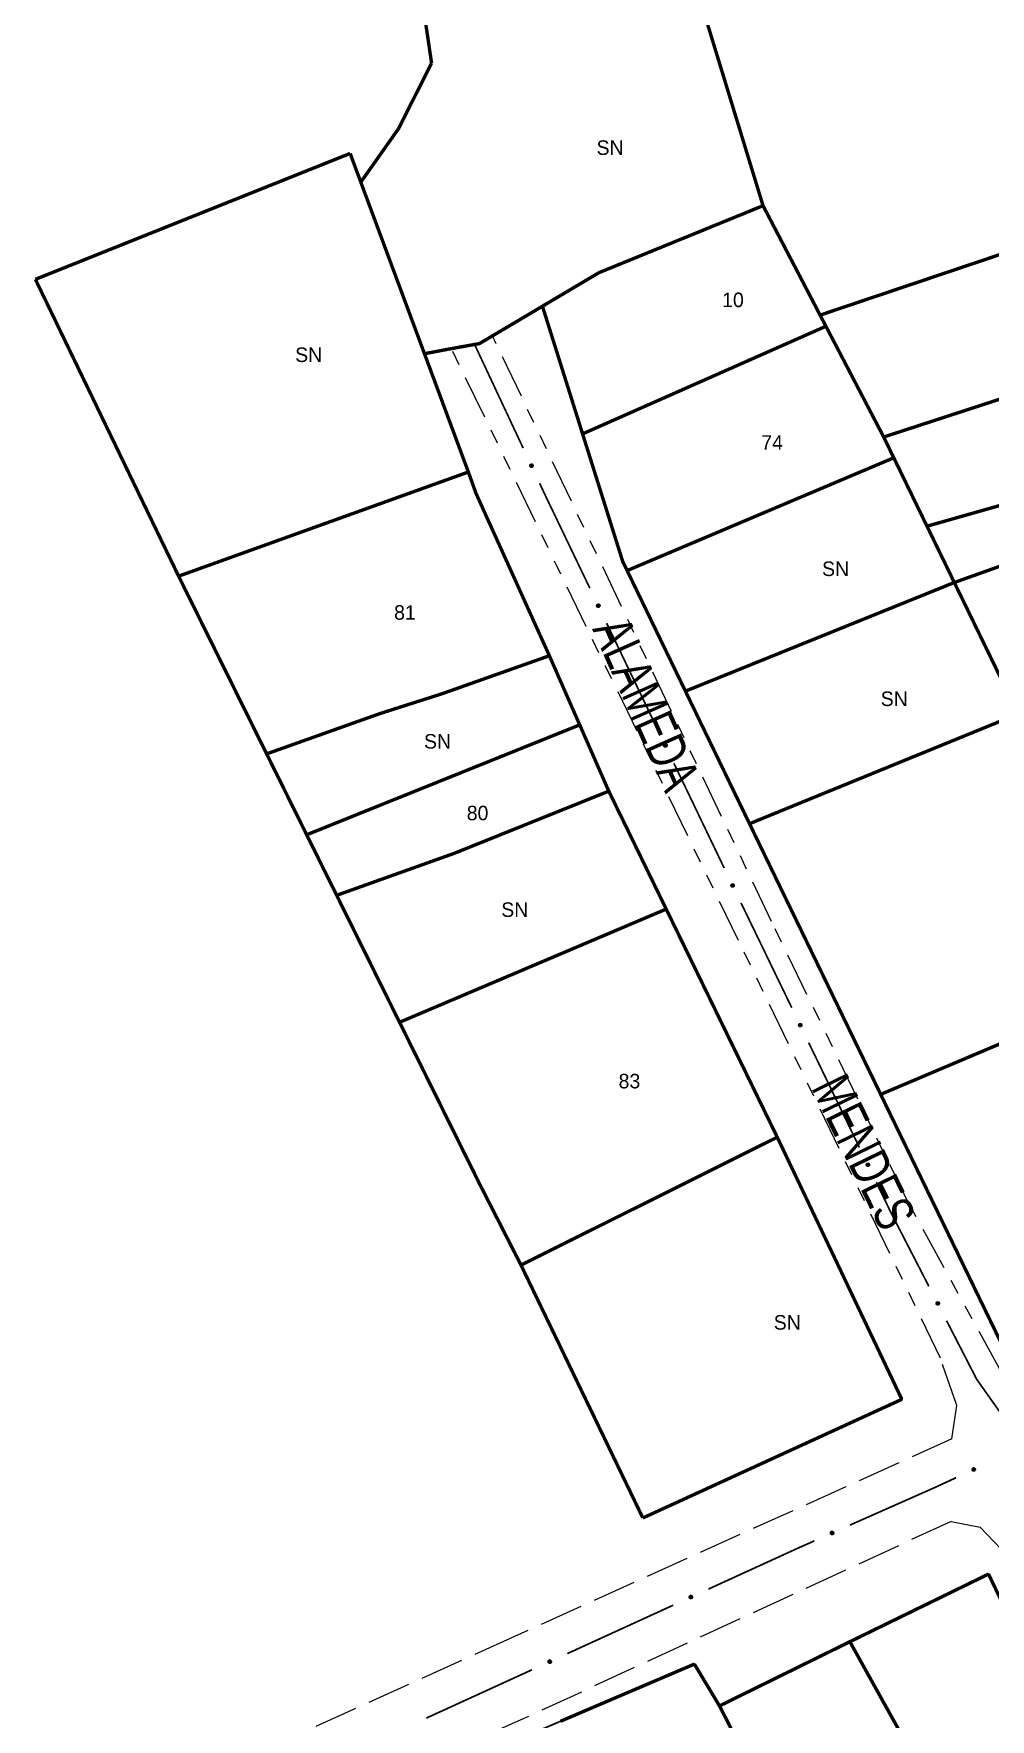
# Model space of a CAD drawing. Extents: x 205807 to 207855, y 4874692 to 4876446.
# Drawn here: x 206758.6 to 206857.2, y 4875606.6 to 4875780.4 of the extents above; entities that cross this region are included whole.
import ezdxf
from ezdxf.enums import TextEntityAlignment as Align

# ---------------------------------------------------------------- set-up
doc = ezdxf.new("R2010")
doc.units = 0
doc.header["$LTSCALE"] = 1.5
doc.header["$MEASUREMENT"] = 0
doc.linetypes.add('TRACO_11', pattern=[8, 3, -1, 3, -1])
doc.linetypes.add('TRACO_25', pattern=[8, 3, -1, 1, -1, 1, -1])
for name, color, linetype in [('CD_MALHA_LOTES', 7, 'CONTINUOUS'), ('RU-QUADRA', 210, 'CONTINUOUS'), ('SV-EIXO-RUA-N-PAV', 6, 'CONTINUOUS'), ('SV-EIXO-RUA-PAV', 20, 'CONTINUOUS'), ('SV-RUA-NAO-PAV', 7, 'CONTINUOUS'), ('SV-RUA-PAVIM', 7, 'CONTINUOUS'), ('SV-TXT-RUA-N-PAV', 7, 'CONTINUOUS'), ('Th_NmrPort', 1, 'CONTINUOUS')]:
    doc.layers.add(name, color=color, linetype=linetype)
doc.styles.add('ARIAL', font='ARIAL.SHX')

msp = doc.modelspace()

# ---------------------------------------------------------------- linework, layer by layer
at = {"layer": 'CD_MALHA_LOTES', "linetype": 'Continuous', "const_width": 0.35, "flags": 128}
for points in [[(206833.801451, 4875762.669067), (206825.300547, 4875790.468994)], [(206798.733315, 4875783.357299), (206799.62298, 4875777.370564)], [(206799.62298, 4875777.370564), (206796.218034, 4875770.617662), (206792.323626, 4875765.093589)], [(206791.224036, 4875768.056238), (206758.769953, 4875755.074605)], [(206792.323626, 4875765.093589), (206791.224036, 4875768.056238)], [(206798.888079, 4875747.406848), (206792.323626, 4875765.093589)], [(206816.883128, 4875755.762768), (206833.801451, 4875762.669067)], [(206839.685353, 4875751.38774), (206833.801451, 4875762.669067)], [(206869.921314, 4875761.569005), (206839.685353, 4875751.38774)], [(206811.052832, 4875752.303697), (206816.883128, 4875755.762768)], [(206758.769953, 4875755.074605), (206773.537188, 4875724.471359)], [(206801.674437, 4875747.935742), (206804.558179, 4875748.450467), (206805.910851, 4875749.252998), (206811.052832, 4875752.303697)], [(206811.052832, 4875752.303697), (206815.192871, 4875739.142452)], [(206815.192871, 4875739.142452), (206840.285121, 4875750.237791)], [(206840.285121, 4875750.237791), (206839.685353, 4875751.38774)], [(206846.241095, 4875738.818278), (206840.285121, 4875750.237791)], [(206798.888079, 4875747.406848), (206801.674437, 4875747.935742)], [(206803.4151, 4875735.209602), (206798.888079, 4875747.406848)], [(206846.241095, 4875738.818278), (206874.941583, 4875748.172305)], [(206815.192871, 4875739.142452), (206819.33132, 4875725.986263), (206819.78576, 4875725.046431)], [(206847.282031, 4875736.674913), (206846.241095, 4875738.818278)], [(206819.78576, 4875725.046431), (206847.282031, 4875736.674913)], [(206850.706717, 4875729.623233), (206847.282031, 4875736.674913)], [(206850.706717, 4875729.623233), (206879.156695, 4875737.703897)], [(206773.537188, 4875724.471359), (206803.4151, 4875735.209602)], [(206811.768884, 4875716.266752), (206804.202902, 4875733.008666), (206803.4151, 4875735.209602)], [(206853.525576, 4875723.818994), (206880.826208, 4875733.557592)], [(206853.525576, 4875723.818994), (206850.706717, 4875729.623233)], [(206773.537188, 4875724.471359), (206782.613124, 4875706.147074)], [(206819.78576, 4875725.046431), (206825.797252, 4875712.613985)], [(206825.797252, 4875712.613985), (206853.525576, 4875723.818994)], [(206860.108113, 4875710.265065), (206853.525576, 4875723.818994)], [(206782.613124, 4875706.147074), (206784.823272, 4875706.933354), (206794.296435, 4875710.303516), (206800.69898, 4875712.347518), (206811.768884, 4875716.266752)], [(206814.89734, 4875709.13685), (206811.768884, 4875716.266752)], [(206825.797252, 4875712.613985), (206832.405057, 4875698.948295)], [(206832.405057, 4875698.948295), (206860.108113, 4875710.265065)], [(206786.744002, 4875697.806845), (206814.89734, 4875709.13685)], [(206817.895103, 4875702.304801), (206814.89734, 4875709.13685)], [(206782.613124, 4875706.147074), (206783.840303, 4875703.669403), (206786.744002, 4875697.806845)], [(206801.964116, 4875695.895708), (206817.895103, 4875702.304801)], [(206823.815787, 4875690.144643), (206817.895103, 4875702.304801)], [(206832.405057, 4875698.948295), (206845.930246, 4875671.040503)], [(206786.744002, 4875697.806845), (206789.835081, 4875691.565967)], [(206789.835081, 4875691.565967), (206801.964116, 4875695.895708)], [(206789.835081, 4875691.565967), (206791.970963, 4875687.253627), (206796.318503, 4875678.475958)], [(206796.318503, 4875678.475958), (206823.815787, 4875690.144643)], [(206835.266629, 4875666.626408), (206823.815787, 4875690.144643)], [(206845.930246, 4875671.040503), (206873.662741, 4875682.788457)], [(206796.318503, 4875678.475958), (206804.587536, 4875661.780808), (206808.841579, 4875653.440923)], [(206845.930246, 4875671.040503), (206859.936331, 4875642.140435)], [(206821.656496, 4875659.835269), (206835.266629, 4875666.626408)], [(206848.114099, 4875639.598086), (206835.266629, 4875666.626408)], [(206808.841579, 4875653.440923), (206821.656496, 4875659.835269)], [(206808.841579, 4875653.440923), (206819.824405, 4875630.652606), (206821.40758, 4875627.367669)], [(206821.40758, 4875627.367669), (206848.114099, 4875639.598086)], [(206842.756206, 4875614.61033), (206857.05052, 4875621.580885)], [(206857.05052, 4875621.580885), (206842.756206, 4875614.61033)], [(206857.05052, 4875621.580885), (206865.532073, 4875603.900152)], [(206842.756206, 4875614.61033), (206829.310595, 4875607.989671)], [(206848.752311, 4875603.816473), (206842.756206, 4875614.61033)], [(206826.722383, 4875612.303357), (206812.918585, 4875606.407985)], [(206829.310595, 4875607.989671), (206826.722383, 4875612.303357)], [(206831.423776, 4875603.873753), (206829.310595, 4875607.989671)]]:
    msp.add_lwpolyline(points, dxfattribs=at)
at = {"layer": 'RU-QUADRA', "linetype": 'Continuous', "const_width": 0.18, "flags": 128}
msp.add_lwpolyline([(206859.936331, 4875642.140435), (206845.930246, 4875671.040503), (206832.405057, 4875698.948295), (206825.797252, 4875712.613985), (206819.78576, 4875725.046431), (206819.33132, 4875725.986263), (206815.192871, 4875739.142452), (206811.052832, 4875752.303697), (206805.910851, 4875749.252998), (206804.558179, 4875748.450467), (206801.674437, 4875747.935742), (206798.888079, 4875747.406848), (206803.4151, 4875735.209602), (206804.202902, 4875733.008666), (206811.768884, 4875716.266752), (206814.89734, 4875709.13685), (206817.895103, 4875702.304801), (206823.815787, 4875690.144643), (206835.266629, 4875666.626408), (206848.114099, 4875639.598086), (206821.40758, 4875627.367669)], dxfattribs=at)
msp.add_lwpolyline([(206865.532073, 4875603.900152), (206872.156787, 4875591.054143), (206879.009934, 4875578.033164), (206886.319958, 4875563.698665), (206890.546065, 4875556.160204), (206899.340937, 4875539.427104), (206905.280331, 4875528.690507), (206879.352592, 4875514.641556), (206881.294317, 4875511.329202), (206867.245366, 4875507.67419), (206851.597347, 4875504.476055), (206835.149794, 4875536.857174), (206833.836275, 4875536.286078), (206826.412032, 4875549.878153), (206819.558885, 4875563.356008), (206802.311799, 4875601.79074), (206807.223221, 4875603.960903), (206812.918585, 4875606.407985), (206826.722383, 4875612.303357), (206829.310595, 4875607.989671), (206842.756206, 4875614.61033), (206857.05052, 4875621.580885)], close=True, dxfattribs=at)
at = {"layer": 'SV-EIXO-RUA-N-PAV', "const_width": 0.18}
for points in [[(206803.976314, 4875748.53738), (206809.067012, 4875737.670698)], [(206810.763912, 4875734.04847), (206811.188136, 4875733.142913)], [(206811.188136, 4875733.142913), (206811.436502, 4875732.612748)], [(206811.436502, 4875732.612748), (206815.9443, 4875723.224327)], [(206817.675647, 4875719.618438), (206822.86969, 4875708.800771)], [(206824.601037, 4875705.194881), (206829.79508, 4875694.377214)], [(206831.533355, 4875690.774666), (206836.763057, 4875679.974193)], [(206838.506292, 4875676.374035), (206843.735994, 4875665.573563)], [(206845.479228, 4875661.973405), (206846.786654, 4875659.273287)], [(206846.786654, 4875659.273287), (206847.01586, 4875658.799926)], [(206847.01586, 4875658.799926), (206850.893595, 4875651.265141)], [(206852.723995, 4875647.708509), (206855.469596, 4875642.373561)], [(206855.469596, 4875642.373561), (206855.838967, 4875641.65584)], [(206855.838967, 4875641.65584), (206858.26091, 4875638.233292)]]:
    msp.add_lwpolyline(points, dxfattribs=at)
at = {"layer": 'SV-EIXO-RUA-N-PAV'}
for points in [[(206809.954193, 4875736.036394), (206810.000413, 4875736.020401), (206810.036866, 4875735.997204), (206810.061701, 4875735.969106), (206810.077174, 4875735.938555), (206810.089482, 4875735.905516), (206810.094542, 4875735.869468), (206810.091296, 4875735.828215), (206810.075579, 4875735.781738), (206810.049362, 4875735.745957), (206810.023118, 4875735.720135), (206809.992189, 4875735.702167), (206809.959893, 4875735.690748), (206809.922275, 4875735.68673), (206809.880501, 4875735.690427), (206809.834149, 4875735.707363), (206809.798567, 4875735.730349), (206809.775259, 4875735.758158), (206809.757392, 4875735.789366), (206809.745231, 4875735.823246), (206809.740467, 4875735.85866), (206809.744266, 4875735.900713), (206809.761588, 4875735.946241), (206809.784109, 4875735.981992), (206809.811582, 4875736.005684), (206809.842703, 4875736.022582), (206809.87569, 4875736.03533), (206809.911715, 4875736.041926), (206809.954193, 4875736.036394)], [(206816.847018, 4875721.598553), (206816.893388, 4875721.583002), (206816.930061, 4875721.560154), (206816.955163, 4875721.532294), (206816.970925, 4875721.501891), (206816.983548, 4875721.468971), (206816.988952, 4875721.432973), (206816.986099, 4875721.391691), (206816.970825, 4875721.345066), (206816.944951, 4875721.309037), (206816.918954, 4875721.282965), (206816.888198, 4875721.264704), (206816.856012, 4875721.252977), (206816.818434, 4875721.248601), (206816.776627, 4875721.2519), (206816.730115, 4875721.268393), (206816.694316, 4875721.291039), (206816.670744, 4875721.318624), (206816.65258, 4875721.349661), (206816.640096, 4875721.383424), (206816.634996, 4875721.418791), (206816.638394, 4875721.460878), (206816.655281, 4875721.506569), (206816.67746, 4875721.542533), (206816.704706, 4875721.566486), (206816.735664, 4875721.58368), (206816.768529, 4875721.596742), (206816.804489, 4875721.60368), (206816.847018, 4875721.598553)], [(206823.772408, 4875707.174997), (206823.818778, 4875707.159445), (206823.855451, 4875707.136597), (206823.880553, 4875707.108738), (206823.896315, 4875707.078335), (206823.908938, 4875707.045415), (206823.914341, 4875707.009417), (206823.911489, 4875706.968135), (206823.896215, 4875706.92151), (206823.87034, 4875706.88548), (206823.844343, 4875706.859409), (206823.813587, 4875706.841148), (206823.781402, 4875706.829421), (206823.743824, 4875706.825045), (206823.702016, 4875706.828344), (206823.655505, 4875706.844837), (206823.619706, 4875706.867483), (206823.596133, 4875706.895068), (206823.57797, 4875706.926104), (206823.565486, 4875706.959867), (206823.560386, 4875706.995234), (206823.563783, 4875707.037322), (206823.58067, 4875707.083013), (206823.602849, 4875707.118976), (206823.630096, 4875707.14293), (206823.661054, 4875707.160124), (206823.693919, 4875707.173185), (206823.729878, 4875707.180124), (206823.772408, 4875707.174997)], [(206830.698197, 4875692.752037), (206830.744618, 4875692.736638), (206830.781366, 4875692.713911), (206830.80656, 4875692.686134), (206830.822423, 4875692.655784), (206830.835154, 4875692.622905), (206830.840676, 4875692.586926), (206830.83796, 4875692.545634), (206830.82284, 4875692.498959), (206830.797085, 4875692.462845), (206830.771174, 4875692.436688), (206830.740478, 4875692.418325), (206830.708332, 4875692.406492), (206830.670768, 4875692.401992), (206830.62895, 4875692.405153), (206830.582384, 4875692.421493), (206830.546511, 4875692.444021), (206830.522847, 4875692.471528), (206830.504582, 4875692.502504), (206830.491987, 4875692.536226), (206830.486769, 4875692.571575), (206830.490028, 4875692.613674), (206830.506765, 4875692.659421), (206830.528825, 4875692.695457), (206830.555992, 4875692.7195), (206830.586893, 4875692.736796), (206830.619715, 4875692.749966), (206830.655651, 4875692.757023), (206830.698197, 4875692.752037)], [(206837.671134, 4875678.351406), (206837.717555, 4875678.336008), (206837.754303, 4875678.313281), (206837.779497, 4875678.285504), (206837.79536, 4875678.255153), (206837.808091, 4875678.222275), (206837.813613, 4875678.186295), (206837.810897, 4875678.145004), (206837.795777, 4875678.098329), (206837.770021, 4875678.062214), (206837.744111, 4875678.036058), (206837.713415, 4875678.017695), (206837.681268, 4875678.005862), (206837.643705, 4875678.001362), (206837.601887, 4875678.004523), (206837.555321, 4875678.020863), (206837.519447, 4875678.04339), (206837.495784, 4875678.070897), (206837.477519, 4875678.101874), (206837.464923, 4875678.135595), (206837.459706, 4875678.170945), (206837.462965, 4875678.213044), (206837.479701, 4875678.25879), (206837.501762, 4875678.294827), (206837.528929, 4875678.31887), (206837.55983, 4875678.336166), (206837.592651, 4875678.349336), (206837.628588, 4875678.356393), (206837.671134, 4875678.351406)], [(206844.644071, 4875663.950776), (206844.690492, 4875663.935377), (206844.72724, 4875663.912651), (206844.752434, 4875663.884874), (206844.768296, 4875663.854523), (206844.781028, 4875663.821645), (206844.78655, 4875663.785665), (206844.783834, 4875663.744374), (206844.768714, 4875663.697699), (206844.742958, 4875663.661584), (206844.717047, 4875663.635427), (206844.686352, 4875663.617064), (206844.654205, 4875663.605232), (206844.616642, 4875663.600731), (206844.574824, 4875663.603893), (206844.528258, 4875663.620232), (206844.492384, 4875663.64276), (206844.468721, 4875663.670267), (206844.450455, 4875663.701243), (206844.43786, 4875663.734965), (206844.432643, 4875663.770315), (206844.435902, 4875663.812413), (206844.452638, 4875663.85816), (206844.474698, 4875663.894196), (206844.501866, 4875663.918239), (206844.532767, 4875663.935535), (206844.565588, 4875663.948706), (206844.601525, 4875663.955762), (206844.644071, 4875663.950776)], [(206851.840926, 4875649.664953), (206851.887708, 4875649.650689), (206851.924999, 4875649.628864), (206851.950862, 4875649.601709), (206851.967459, 4875649.571754), (206851.980987, 4875649.539196), (206851.987384, 4875649.503361), (206851.985674, 4875649.462016), (206851.971695, 4875649.414986), (206851.946827, 4875649.378255), (206851.921561, 4875649.351475), (206851.891322, 4875649.33237), (206851.859473, 4875649.319758), (206851.82203, 4875649.314344), (206851.780148, 4875649.316486), (206851.733198, 4875649.331687), (206851.696786, 4875649.353334), (206851.67246, 4875649.380256), (206851.653445, 4875649.410779), (206851.640033, 4875649.444183), (206851.633956, 4875649.479396), (206851.636188, 4875649.521561), (206851.651805, 4875649.567702), (206851.672981, 4875649.604265), (206851.699555, 4875649.628962), (206851.730026, 4875649.647006), (206851.762517, 4875649.660971), (206851.798271, 4875649.668902), (206851.840926, 4875649.664953)]]:
    msp.add_lwpolyline(points, close=True, dxfattribs=at)
for points in [[(206809.740467, 4875735.85866), (206809.834149, 4875735.707363)], [(206809.744266, 4875735.900713), (206809.880501, 4875735.690427)], [(206809.745231, 4875735.823246), (206809.798567, 4875735.730349)], [(206809.745265, 4875735.837293), (206809.813193, 4875735.724459)], [(206809.746857, 4875735.875709), (206809.853613, 4875735.705723)], [(206809.755941, 4875735.920649), (206809.899633, 4875735.691118)], [(206809.761588, 4875735.946241), (206809.922275, 4875735.68673)], [(206809.772862, 4875735.961726), (206809.938127, 4875735.692577)], [(206809.784109, 4875735.981992), (206809.959893, 4875735.690748)], [(206809.798621, 4875735.990369), (206809.974307, 4875735.698977)], [(206809.811582, 4875736.005684), (206809.992189, 4875735.702167)], [(206809.827854, 4875736.011598), (206810.004541, 4875735.711635)], [(206809.842703, 4875736.022582), (206810.023118, 4875735.720135)], [(206809.861795, 4875736.025991), (206810.035744, 4875735.738307)], [(206809.87569, 4875736.03533), (206810.049362, 4875735.745957)], [(206809.895581, 4875736.034285), (206810.060925, 4875735.768185)], [(206809.911715, 4875736.041926), (206810.075579, 4875735.781738)], [(206809.931682, 4875736.037635), (206810.080239, 4875735.80737)], [(206809.954193, 4875736.036394), (206810.091296, 4875735.828215)], [(206809.979015, 4875736.026659), (206810.0894, 4875735.85536)], [(206810.000413, 4875736.020401), (206810.094542, 4875735.869468)], [(206810.02125, 4875736.007267), (206810.087363, 4875735.89509)], [(206810.036866, 4875735.997204), (206810.089482, 4875735.905516)], [(206816.634996, 4875721.418791), (206816.730115, 4875721.268393)], [(206816.638394, 4875721.460878), (206816.776627, 4875721.2519)], [(206816.639998, 4875721.39747), (206816.708997, 4875721.285288)], [(206816.640096, 4875721.383424), (206816.694316, 4875721.291039)], [(206816.641223, 4875721.4359), (206816.749594, 4875721.266939)], [(206816.649878, 4875721.480924), (206816.795751, 4875721.252774)], [(206816.655281, 4875721.506569), (206816.818434, 4875721.248601)], [(206816.666406, 4875721.522161), (206816.83423, 4875721.254599)], [(206816.67746, 4875721.542533), (206816.856012, 4875721.252977)], [(206816.691892, 4875721.551048), (206816.870346, 4875721.261344)], [(206816.704706, 4875721.566486), (206816.888198, 4875721.264704)], [(206816.720921, 4875721.572554), (206816.900459, 4875721.274289)], [(206816.735664, 4875721.58368), (206816.918954, 4875721.282965)], [(206816.754724, 4875721.587271), (206816.931406, 4875721.301257)], [(206816.768529, 4875721.596742), (206816.944951, 4875721.309037)], [(206816.788429, 4875721.595886), (206816.956301, 4875721.331374)], [(206816.804489, 4875721.60368), (206816.970825, 4875721.345066)], [(206816.824496, 4875721.59958), (206816.975241, 4875721.370741)], [(206816.847018, 4875721.598553), (206816.986099, 4875721.391691)], [(206816.871932, 4875721.589056), (206816.983945, 4875721.418816)], [(206816.893388, 4875721.583002), (206816.988952, 4875721.432973)], [(206816.91435, 4875721.570067), (206816.981529, 4875721.458525)], [(206816.930061, 4875721.560154), (206816.983548, 4875721.468971)], [(206823.560386, 4875706.995234), (206823.655505, 4875706.844837)], [(206823.563783, 4875707.037322), (206823.702016, 4875706.828344)], [(206823.565387, 4875706.973914), (206823.634387, 4875706.861732)], [(206823.565486, 4875706.959867), (206823.619706, 4875706.867483)], [(206823.566613, 4875707.012344), (206823.674984, 4875706.843383)], [(206823.575268, 4875707.057368), (206823.721141, 4875706.829217)], [(206823.58067, 4875707.083013), (206823.743824, 4875706.825045)], [(206823.591796, 4875707.098605), (206823.75962, 4875706.831042)], [(206823.602849, 4875707.118976), (206823.781402, 4875706.829421)], [(206823.617282, 4875707.127491), (206823.795736, 4875706.837788)], [(206823.630096, 4875707.14293), (206823.813587, 4875706.841148)], [(206823.646311, 4875707.148998), (206823.825849, 4875706.850733)], [(206823.661054, 4875707.160124), (206823.844343, 4875706.859409)], [(206823.680113, 4875707.163714), (206823.856796, 4875706.877701)], [(206823.693919, 4875707.173185), (206823.87034, 4875706.88548)], [(206823.713818, 4875707.172329), (206823.881691, 4875706.907818)], [(206823.729878, 4875707.180124), (206823.896215, 4875706.92151)], [(206823.749886, 4875707.176024), (206823.900631, 4875706.947185)], [(206823.772408, 4875707.174997), (206823.911489, 4875706.968135)], [(206823.797322, 4875707.1655), (206823.909334, 4875706.99526)], [(206823.818778, 4875707.159445), (206823.914341, 4875707.009417)], [(206823.839739, 4875707.146511), (206823.906919, 4875707.034969)], [(206823.855451, 4875707.136597), (206823.908938, 4875707.045415)], [(206830.486769, 4875692.571575), (206830.582384, 4875692.421493)], [(206830.490028, 4875692.613674), (206830.62895, 4875692.405153)], [(206830.491841, 4875692.550271), (206830.561211, 4875692.438318)], [(206830.491987, 4875692.536226), (206830.546511, 4875692.444021)], [(206830.49294, 4875692.588705), (206830.601868, 4875692.420103)], [(206830.501447, 4875692.633758), (206830.648072, 4875692.40609)], [(206830.506765, 4875692.659421), (206830.670768, 4875692.401992)], [(206830.517839, 4875692.675049), (206830.686544, 4875692.408042)], [(206830.528825, 4875692.695457), (206830.708332, 4875692.406492)], [(206830.543229, 4875692.70402), (206830.722638, 4875692.414906)], [(206830.555992, 4875692.7195), (206830.740478, 4875692.418325)], [(206830.572187, 4875692.725622), (206830.752708, 4875692.42795)], [(206830.586893, 4875692.736796), (206830.771174, 4875692.436688)], [(206830.605941, 4875692.74045), (206830.783566, 4875692.455021)], [(206830.619715, 4875692.749966), (206830.797085, 4875692.462845)], [(206830.639617, 4875692.749176), (206830.808361, 4875692.48522)], [(206830.655651, 4875692.757023), (206830.82284, 4875692.498959)], [(206830.675672, 4875692.752989), (206830.827171, 4875692.524649)], [(206830.698197, 4875692.752037), (206830.83796, 4875692.545634)], [(206830.723142, 4875692.742621), (206830.835716, 4875692.572753)], [(206830.744618, 4875692.736638), (206830.840676, 4875692.586926)], [(206830.765623, 4875692.723773), (206830.833169, 4875692.612453)], [(206830.781366, 4875692.713911), (206830.835154, 4875692.622905)], [(206837.459706, 4875678.170945), (206837.555321, 4875678.020863)], [(206837.462965, 4875678.213044), (206837.601887, 4875678.004523)], [(206837.464778, 4875678.149641), (206837.534148, 4875678.037688)], [(206837.464923, 4875678.135595), (206837.519447, 4875678.04339)], [(206837.465877, 4875678.188075), (206837.574805, 4875678.019473)], [(206837.474383, 4875678.233128), (206837.621009, 4875678.005459)], [(206837.479701, 4875678.25879), (206837.643705, 4875678.001362)], [(206837.490776, 4875678.274418), (206837.659481, 4875678.007411)], [(206837.501762, 4875678.294827), (206837.681268, 4875678.005862)], [(206837.516166, 4875678.303389), (206837.695575, 4875678.014276)], [(206837.528929, 4875678.31887), (206837.713415, 4875678.017695)], [(206837.545123, 4875678.324991), (206837.725645, 4875678.02732)], [(206837.55983, 4875678.336166), (206837.744111, 4875678.036058)], [(206837.578877, 4875678.339819), (206837.756503, 4875678.05439)], [(206837.592651, 4875678.349336), (206837.770021, 4875678.062214)], [(206837.612554, 4875678.348545), (206837.781298, 4875678.084589)], [(206837.628588, 4875678.356393), (206837.795777, 4875678.098329)], [(206837.648609, 4875678.352359), (206837.800108, 4875678.124019)], [(206837.671134, 4875678.351406), (206837.810897, 4875678.145004)], [(206837.696079, 4875678.341991), (206837.808653, 4875678.172122)], [(206837.717555, 4875678.336008), (206837.813613, 4875678.186295)], [(206837.738559, 4875678.323143), (206837.806106, 4875678.211823)], [(206837.754303, 4875678.313281), (206837.808091, 4875678.222275)], [(206844.432643, 4875663.770315), (206844.528258, 4875663.620232)], [(206844.435902, 4875663.812413), (206844.574824, 4875663.603893)], [(206844.437715, 4875663.749011), (206844.507085, 4875663.637058)], [(206844.43786, 4875663.734965), (206844.492384, 4875663.64276)], [(206844.438814, 4875663.787445), (206844.547742, 4875663.618843)], [(206844.44732, 4875663.832497), (206844.593945, 4875663.604829)], [(206844.452638, 4875663.85816), (206844.616642, 4875663.600731)], [(206844.463712, 4875663.873788), (206844.632418, 4875663.606781)], [(206844.474698, 4875663.894196), (206844.654205, 4875663.605232)], [(206844.489102, 4875663.902759), (206844.668512, 4875663.613646)], [(206844.501866, 4875663.918239), (206844.686352, 4875663.617064)], [(206844.51806, 4875663.924361), (206844.698581, 4875663.62669)], [(206844.532767, 4875663.935535), (206844.717047, 4875663.635427)], [(206844.551814, 4875663.939189), (206844.72944, 4875663.65376)], [(206844.565588, 4875663.948706), (206844.742958, 4875663.661584)], [(206844.585491, 4875663.947915), (206844.754235, 4875663.683959)], [(206844.601525, 4875663.955762), (206844.768714, 4875663.697699)], [(206844.621546, 4875663.951729), (206844.773045, 4875663.723388)], [(206844.644071, 4875663.950776), (206844.783834, 4875663.744374)], [(206844.669016, 4875663.941361), (206844.78159, 4875663.771492)], [(206844.690492, 4875663.935377), (206844.78655, 4875663.785665)], [(206844.711496, 4875663.922512), (206844.779043, 4875663.811193)], [(206844.72724, 4875663.912651), (206844.781028, 4875663.821645)], [(206851.636188, 4875649.521561), (206851.780148, 4875649.316486)], [(206851.647114, 4875649.541917), (206851.799241, 4875649.317888)], [(206851.651805, 4875649.567702), (206851.82203, 4875649.314344)], [(206851.662496, 4875649.583595), (206851.837654, 4875649.320776)], [(206851.672981, 4875649.604265), (206851.859473, 4875649.319758)], [(206851.687173, 4875649.613176), (206851.87357, 4875649.328518)], [(206851.699555, 4875649.628962), (206851.891322, 4875649.33237)], [(206851.715596, 4875649.635477), (206851.903313, 4875649.34229)], [(206851.730026, 4875649.647006), (206851.921561, 4875649.351475)], [(206851.748979, 4875649.651122), (206851.933503, 4875649.370104)], [(206851.762517, 4875649.660971), (206851.946827, 4875649.378255)], [(206851.782433, 4875649.660666), (206851.957556, 4875649.400898)], [(206851.798271, 4875649.668902), (206851.971695, 4875649.414986)], [(206851.818384, 4875649.665357), (206851.975399, 4875649.440774)], [(206851.840926, 4875649.664953), (206851.985674, 4875649.462016)], [(206851.866093, 4875649.656148), (206851.98277, 4875649.489071)], [(206851.887708, 4875649.650689), (206851.987384, 4875649.503361)], [(206851.909019, 4875649.63834), (206851.979257, 4875649.528698)], [(206851.924999, 4875649.628864), (206851.980987, 4875649.539196)], [(206851.633956, 4875649.479396), (206851.733198, 4875649.331687)], [(206851.639545, 4875649.458222), (206851.711621, 4875649.347991)], [(206851.639708, 4875649.496671), (206851.75271, 4875649.330772)], [(206851.640033, 4875649.444183), (206851.696786, 4875649.353334)]]:
    msp.add_lwpolyline(points, dxfattribs=at)
at = {"layer": 'SV-EIXO-RUA-PAV'}
for points in [[(206855.696187, 4875632.326283), (206855.680051, 4875632.280113), (206855.656742, 4875632.243731), (206855.628568, 4875632.218983), (206855.597968, 4875632.203605), (206855.564892, 4875632.191399), (206855.528828, 4875632.18645), (206855.487586, 4875632.189823), (206855.441157, 4875632.205684), (206855.405457, 4875632.232012), (206855.379716, 4875632.258335), (206855.361844, 4875632.289319), (206855.350525, 4875632.32165), (206855.346623, 4875632.359281), (206855.35045, 4875632.401043), (206855.367528, 4875632.447343), (206855.390624, 4875632.482853), (206855.418505, 4875632.506076), (206855.449768, 4875632.523846), (206855.483685, 4875632.535903), (206855.519114, 4875632.540556), (206855.561155, 4875632.536628), (206855.60663, 4875632.519166), (206855.64231, 4875632.496534), (206855.665918, 4875632.468988), (206855.68272, 4875632.437815), (206855.695366, 4875632.404789), (206855.70185, 4875632.368744), (206855.696187, 4875632.326283)], [(206841.09778, 4875625.77391), (206841.080811, 4875625.728039), (206841.056847, 4875625.692086), (206841.028229, 4875625.667852), (206840.997356, 4875625.653032), (206840.964063, 4875625.641427), (206840.927916, 4875625.637132), (206840.886741, 4875625.641252), (206840.840608, 4875625.657952), (206840.805391, 4875625.684921), (206840.780131, 4875625.711707), (206840.762823, 4875625.74301), (206840.752092, 4875625.775541), (206840.748872, 4875625.813236), (206840.753455, 4875625.854922), (206840.77137, 4875625.900905), (206840.795105, 4875625.935991), (206840.823402, 4875625.958704), (206840.854981, 4875625.975905), (206840.889112, 4875625.987345), (206840.924619, 4875625.991357), (206840.966582, 4875625.986667), (206841.011733, 4875625.968384), (206841.046998, 4875625.94511), (206841.070102, 4875625.91714), (206841.086336, 4875625.885668), (206841.098382, 4875625.852418), (206841.104212, 4875625.816261), (206841.09778, 4875625.77391)], [(206826.52911, 4875619.162944), (206826.512692, 4875619.116874), (206826.48916, 4875619.080636), (206826.460835, 4875619.05606), (206826.430142, 4875619.040871), (206826.396991, 4875619.028867), (206826.360898, 4875619.02414), (206826.319677, 4875619.027766), (206826.273346, 4875619.043911), (206826.237808, 4875619.070457), (206826.212229, 4875619.096938), (206826.194547, 4875619.128031), (206826.183426, 4875619.16043), (206826.179755, 4875619.198084), (206826.183838, 4875619.239822), (206826.2012, 4875619.286016), (206826.224513, 4875619.321385), (206826.252535, 4875619.344436), (206826.283907, 4875619.362014), (206826.317898, 4875619.373862), (206826.353354, 4875619.378299), (206826.39537, 4875619.374113), (206826.440737, 4875619.356372), (206826.476278, 4875619.333523), (206826.499716, 4875619.305832), (206826.516327, 4875619.274557), (206826.52877, 4875619.241453), (206826.535033, 4875619.20537), (206826.52911, 4875619.162944)], [(206811.978251, 4875612.509185), (206811.961833, 4875612.463115), (206811.938301, 4875612.426877), (206811.909976, 4875612.402302), (206811.879283, 4875612.387112), (206811.846132, 4875612.375109), (206811.810039, 4875612.370381), (206811.768818, 4875612.374007), (206811.722487, 4875612.390153), (206811.686949, 4875612.416698), (206811.66137, 4875612.443179), (206811.643688, 4875612.474272), (206811.632567, 4875612.506672), (206811.628896, 4875612.544325), (206811.632979, 4875612.586064), (206811.650341, 4875612.632258), (206811.673654, 4875612.667626), (206811.701676, 4875612.690677), (206811.733048, 4875612.708255), (206811.767039, 4875612.720104), (206811.802495, 4875612.724541), (206811.844511, 4875612.720354), (206811.889878, 4875612.702614), (206811.925419, 4875612.679764), (206811.948857, 4875612.652073), (206811.965468, 4875612.620798), (206811.977911, 4875612.587695), (206811.984174, 4875612.551611), (206811.978251, 4875612.509185)]]:
    msp.add_lwpolyline(points, close=True, dxfattribs=at)
for points in [[(206855.60663, 4875632.519166), (206855.346623, 4875632.359281)], [(206855.561155, 4875632.536628), (206855.35045, 4875632.401043)], [(206855.64231, 4875632.496534), (206855.350525, 4875632.32165)], [(206855.581055, 4875632.524891), (206855.351081, 4875632.381909)], [(206855.62208, 4875632.507844), (206855.352421, 4875632.34341)], [(206855.650643, 4875632.481996), (206855.35871, 4875632.307211)], [(206855.665918, 4875632.468988), (206855.361844, 4875632.289319)], [(206855.536143, 4875632.534114), (206855.365829, 4875632.427883)], [(206855.519114, 4875632.540556), (206855.367528, 4875632.447343)], [(206855.671781, 4875632.452698), (206855.371274, 4875632.276938)], [(206855.68272, 4875632.437815), (206855.379716, 4875632.258335)], [(206855.497732, 4875632.535824), (206855.384689, 4875632.468246)], [(206855.483685, 4875632.535903), (206855.390624, 4875632.482853)], [(206855.68607, 4875632.418712), (206855.397849, 4875632.245653)], [(206855.695366, 4875632.404789), (206855.405457, 4875632.232012)], [(206855.694259, 4875632.384901), (206855.42765, 4875632.22038)], [(206855.70185, 4875632.368744), (206855.441157, 4875632.205684)], [(206855.697498, 4875632.34879), (206855.466775, 4875632.200945)], [(206855.696187, 4875632.326283), (206855.487586, 4875632.189823)], [(206855.686376, 4875632.301491), (206855.514736, 4875632.191635)], [(206855.680051, 4875632.280113), (206855.528828, 4875632.18645)], [(206855.666853, 4875632.259316), (206855.554472, 4875632.19355)], [(206855.656742, 4875632.243731), (206855.564892, 4875632.191399)], [(206841.011733, 4875625.968384), (206840.748872, 4875625.813236)], [(206841.046998, 4875625.94511), (206840.752092, 4875625.775541)], [(206840.966582, 4875625.986667), (206840.753455, 4875625.854922)], [(206840.986266, 4875625.974572), (206840.75374, 4875625.835779)], [(206841.026975, 4875625.956784), (206840.754381, 4875625.797263)], [(206841.055065, 4875625.930423), (206840.760014, 4875625.760956)], [(206841.070102, 4875625.91714), (206840.762823, 4875625.74301)], [(206840.941529, 4875625.984606), (206840.769318, 4875625.881479)], [(206840.924619, 4875625.991357), (206840.77137, 4875625.900905)], [(206841.075669, 4875625.900746), (206840.772027, 4875625.73046)], [(206841.086336, 4875625.885668), (206840.780131, 4875625.711707)], [(206840.903155, 4875625.987012), (206840.788906, 4875625.921493)], [(206840.889112, 4875625.987345), (206840.795105, 4875625.935991)], [(206841.08934, 4875625.866507), (206840.798031, 4875625.698698)], [(206841.098382, 4875625.852418), (206840.805391, 4875625.684921)], [(206841.096915, 4875625.832553), (206840.827369, 4875625.67289)], [(206841.104212, 4875625.816261), (206840.840608, 4875625.657952)], [(206841.099499, 4875625.796389), (206840.866135, 4875625.652749)], [(206841.09778, 4875625.77391), (206840.886741, 4875625.641252)], [(206841.087522, 4875625.749299), (206840.91392, 4875625.642572)], [(206841.080811, 4875625.728039), (206840.927916, 4875625.637132)], [(206841.067239, 4875625.707485), (206840.953685, 4875625.643766)], [(206841.056847, 4875625.692086), (206840.964063, 4875625.641427)], [(206826.440737, 4875619.356372), (206826.179755, 4875619.198084)], [(206826.476278, 4875619.333523), (206826.183426, 4875619.16043)], [(206826.39537, 4875619.374113), (206826.183838, 4875619.239822)], [(206826.415198, 4875619.362255), (206826.184352, 4875619.220684)], [(206826.456117, 4875619.344956), (206826.185456, 4875619.182178)], [(206826.484521, 4875619.318934), (206826.191523, 4875619.145942)], [(206826.499716, 4875619.305832), (206826.194547, 4875619.128031)], [(206826.370344, 4875619.371752), (206826.199381, 4875619.266568)], [(206826.353354, 4875619.378299), (206826.2012, 4875619.286016)], [(206826.50548, 4875619.289506), (206826.203901, 4875619.115592)], [(206826.516327, 4875619.274557), (206826.212229, 4875619.096938)], [(206826.331943, 4875619.373698), (206826.218488, 4875619.306813)], [(206826.317898, 4875619.373862), (206826.224513, 4875619.321385)], [(206826.51956, 4875619.255434), (206826.230284, 4875619.084144)], [(206826.52877, 4875619.241453), (206826.237808, 4875619.070457)], [(206826.527541, 4875619.221573), (206826.259929, 4875619.058689)], [(206826.535033, 4875619.20537), (206826.273346, 4875619.043911)], [(206826.530559, 4875619.185443), (206826.298934, 4875619.039015)], [(206826.52911, 4875619.162944), (206826.319677, 4875619.027766)], [(206826.519147, 4875619.138213), (206826.346838, 4875619.029411)], [(206826.512692, 4875619.116874), (206826.360898, 4875619.02414)], [(206826.499367, 4875619.096158), (206826.386585, 4875619.031082)], [(206826.48916, 4875619.080636), (206826.396991, 4875619.028867)], [(206811.889878, 4875612.702614), (206811.628896, 4875612.544325)], [(206811.925419, 4875612.679764), (206811.632567, 4875612.506672)], [(206811.844511, 4875612.720354), (206811.632979, 4875612.586064)], [(206811.864339, 4875612.708496), (206811.633493, 4875612.566926)], [(206811.905258, 4875612.691197), (206811.634597, 4875612.52842)], [(206811.933662, 4875612.665175), (206811.640664, 4875612.492183)], [(206811.948857, 4875612.652073), (206811.643688, 4875612.474272)], [(206811.819485, 4875612.717994), (206811.648522, 4875612.612809)], [(206811.802495, 4875612.724541), (206811.650341, 4875612.632258)], [(206811.954621, 4875612.635748), (206811.653042, 4875612.461833)], [(206811.965468, 4875612.620798), (206811.66137, 4875612.443179)], [(206811.781084, 4875612.719939), (206811.667629, 4875612.653055)], [(206811.767039, 4875612.720104), (206811.673654, 4875612.667626)], [(206811.968701, 4875612.601675), (206811.679425, 4875612.430386)], [(206811.977911, 4875612.587695), (206811.686949, 4875612.416698)], [(206811.976682, 4875612.567815), (206811.70907, 4875612.404931)], [(206811.984174, 4875612.551611), (206811.722487, 4875612.390153)], [(206811.9797, 4875612.531684), (206811.748075, 4875612.385256)], [(206811.978251, 4875612.509185), (206811.768818, 4875612.374007)], [(206811.968288, 4875612.484454), (206811.795979, 4875612.375653)], [(206811.961833, 4875612.463115), (206811.810039, 4875612.370381)], [(206811.948508, 4875612.4424), (206811.835726, 4875612.377324)], [(206811.938301, 4875612.426877), (206811.846132, 4875612.375109)]]:
    msp.add_lwpolyline(points, dxfattribs=at)
at = {"layer": 'SV-EIXO-RUA-PAV', "const_width": 0.18}
for points in [[(206851.652412, 4875630.568496), (206842.750531, 4875626.626234)], [(206851.892046, 4875630.679856), (206851.652412, 4875630.568496)], [(206853.705772, 4875631.522708), (206851.892046, 4875630.679856)], [(206837.519906, 4875624.309815), (206828.171522, 4875620.035023)], [(206838.178784, 4875624.601603), (206837.519906, 4875624.309815)], [(206839.093133, 4875625.006529), (206838.178784, 4875624.601603)], [(206824.533807, 4875618.371584), (206813.620663, 4875613.381265)], [(206809.982948, 4875611.717825), (206799.069804, 4875606.727506)]]:
    msp.add_lwpolyline(points, dxfattribs=at)
at = {"layer": 'SV-RUA-NAO-PAV', "linetype": 'TRACO_25'}
for points in [[(206866.788131, 4875641.633058, 5.305535), (206863.643193, 4875641.415176, 5.133418), (206860.679761, 4875641.631654, 5.133418), (206858.255337, 4875642.639359, 5.010478), (206848.826586, 4875659.770431, 4.985889), (206834.687067, 4875688.85711, 4.026952), (206805.910851, 4875749.252998, 4.026952)], [(206853.28086, 4875635.529838, 5.059654), (206853.783283, 4875638.949864, 5.059654), (206852.090934, 4875643.845218, 4.862948), (206831.286248, 4875686.890952, 4.617067), (206801.674437, 4875747.935742, 4.617067)], [(206853.201738, 4875627.017828, 5.428475), (206856.185248, 4875626.424387, 5.428475), (206858.363828, 4875624.163282, 5.428475), (206868.628073, 4875603.900091, 5.50224)]]:
    msp.add_polyline3d(points, dxfattribs=at)
at = {"layer": 'SV-RUA-PAVIM', "linetype": 'TRACO_11'}
for points in [[(206853.28086, 4875635.529838, 5.477652), (206808.173558, 4875615.14824, 5.477652), (206783.343192, 4875603.901765, 5.147771)], [(206853.201738, 4875627.017828, 5.305535), (206808.83514, 4875606.545038, 4.297422), (206802.876084, 4875603.901382, 4.720078)]]:
    msp.add_polyline3d(points, dxfattribs=at)

# ---------------------------------------------------------------- texts
at = {"layer": 'SV-TXT-RUA-N-PAV', "style": 'ARIAL', "width": 0.7}
for s, rotation, p in [('ALAMEDA', 294, (206816.153292, 4875719.033898)), ('MENDES', 296, (206838.72648, 4875671.74901))]:
    msp.add_text(s, height=4, rotation=rotation, dxfattribs=at).set_placement(p)
at = {"layer": 'Th_NmrPort', "color": 1}
for s, p in [('SN', (206816.636165, 4875768.654667)), ('10', (206829.584516, 4875752.960892)), ('SN', (206785.555329, 4875747.301421)), ('74', (206833.617907, 4875738.250878)), ('SN', (206839.887478, 4875725.2364)), ('81', (206795.757436, 4875720.728492)), ('SN', (206845.937564, 4875711.831306)), ('SN', (206798.841793, 4875707.442028)), ('80', (206803.248846, 4875700.052293)), ('SN', (206806.80772, 4875690.087445)), ('83', (206818.907893, 4875672.411702)), ('SN', (206834.905054, 4875647.534309))]:
    msp.add_text(s, height=1.5, dxfattribs=at).set_placement(p, align=Align.MIDDLE_LEFT)

doc.saveas('drawing.dxf')
